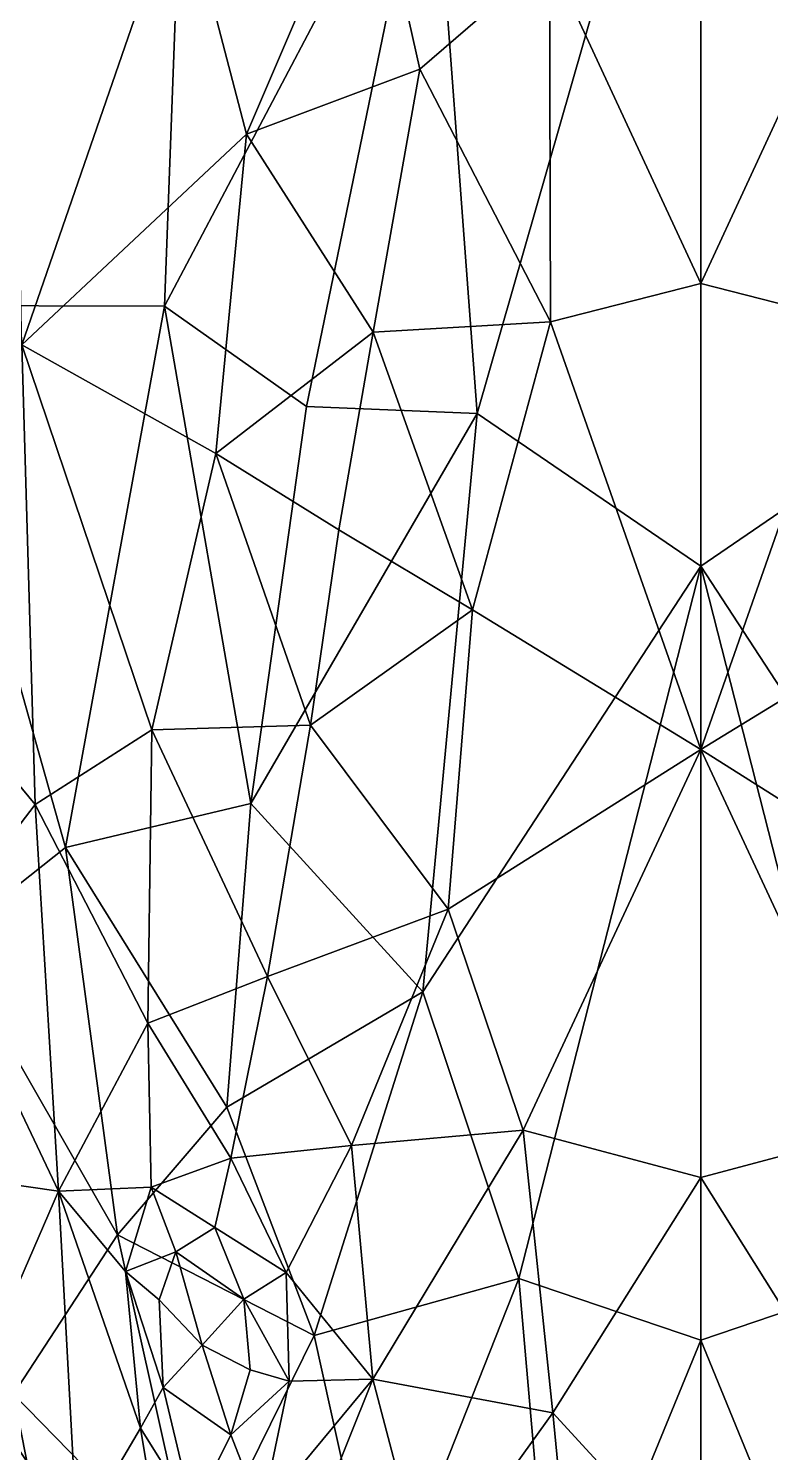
# Model space of a CAD drawing. Extents: x -4.1 to 4.1, y -5.2 to 11.9.
# Drawn here: x -0.475 to 0.049, y -3.7 to -2.695 of the extents above; entities that cross this region are included whole.
import ezdxf

# ---------------------------------------------------------------- set-up
doc = ezdxf.new("R2010")
doc.units = 0
doc.layers.add('HUMPBACK$LWO', color=1, linetype='CONTINUOUS')

msp = doc.modelspace()

# ---------------------------------------------------------------- linework, layer by layer
at = {"layer": 'HUMPBACK$LWO'}
for points in [[(-0.3566, -2.2957, 1.4138), (-0.5341, -2.1814, 1.3566), (-0.5568, -2.8906, 1.2128)], [(-0.3566, -2.2957, 1.4138), (-0.5568, -2.8906, 1.2128), (-0.3788, -2.8911, 1.2407)], [(-0.1901, -2.5336, 1.3724), (-0.3566, -2.2957, 1.4138), (-0.3788, -2.8911, 1.2407)], [(-0.1901, -2.5336, 1.3724), (-0.1579, -2.9667, 1.2514), (0, -2.4162, 1.4448)], [(-0.1579, -2.9667, 1.2514), (0, -3.0746, 1.2517), (0, -2.4162, 1.4448)], [(0.1579, -2.9667, 1.2514), (0.1901, -2.5336, 1.3724), (0, -2.4162, 1.4448)], [(0, -3.0746, 1.2517), (0.1579, -2.9667, 1.2514), (0, -2.4162, 1.4448)], [(0, -2.8751, -0.4807), (-0.1068, -2.6447, -0.5606), (0, -2.5175, -0.6241)], [(0.1068, -2.6447, -0.5606), (0, -2.8751, -0.4807), (0, -2.5175, -0.6241)], [(-0.1901, -2.5336, 1.3724), (-0.3788, -2.8911, 1.2407), (-0.2784, -2.9619, 1.2381)], [(-0.2784, -2.9619, 1.2381), (-0.1579, -2.9667, 1.2514), (-0.1901, -2.5336, 1.3724)], [(-0.3209, -2.7697, -0.4763), (-0.3669, -2.5926, -0.5375), (-0.2338, -2.5662, -0.5738)], [(-0.3209, -2.7697, -0.4763), (-0.2338, -2.5662, -0.5738), (-0.1984, -2.7236, -0.5173)], [(-0.1068, -2.6447, -0.5606), (-0.1984, -2.7236, -0.5173), (-0.2338, -2.5662, -0.5738)], [(-0.3669, -2.5926, -0.5375), (-0.4794, -2.9183, -0.3813), (-0.4867, -2.5768, -0.5072)], [(-0.4794, -2.9183, -0.3813), (-0.3669, -2.5926, -0.5375), (-0.3209, -2.7697, -0.4763)], [(-0.106, -2.902, -0.4595), (-0.1984, -2.7236, -0.5173), (-0.1068, -2.6447, -0.5606)], [(0, -2.8751, -0.4807), (-0.106, -2.902, -0.4595), (-0.1068, -2.6447, -0.5606)], [(0.106, -2.902, -0.4595), (0, -2.8751, -0.4807), (0.1068, -2.6447, -0.5606)], [(-0.3209, -2.7697, -0.4763), (-0.1984, -2.7236, -0.5173), (-0.2314, -2.9093, -0.4379)], [(-0.106, -2.902, -0.4595), (-0.2314, -2.9093, -0.4379), (-0.1984, -2.7236, -0.5173)], [(-0.4794, -2.9183, -0.3813), (-0.3209, -2.7697, -0.4763), (-0.3426, -2.995, -0.3849)], [(-0.3426, -2.995, -0.3849), (-0.3209, -2.7697, -0.4763), (-0.2314, -2.9093, -0.4379)], [(0, -3.2039, -0.3578), (-0.106, -2.902, -0.4595), (0, -2.8751, -0.4807)], [(0.106, -2.902, -0.4595), (0, -3.2039, -0.3578), (0, -2.8751, -0.4807)], [(-0.5568, -2.8906, 1.2128), (-0.5312, -3.3385, 1.1009), (-0.4486, -3.2732, 1.1432)], [(-0.5568, -2.8906, 1.2128), (-0.4486, -3.2732, 1.1432), (-0.3788, -2.8911, 1.2407)], [(-0.3788, -2.8911, 1.2407), (-0.4486, -3.2732, 1.1432), (-0.3178, -3.2421, 1.1718)], [(-0.3788, -2.8911, 1.2407), (-0.3178, -3.2421, 1.1718), (-0.2784, -2.9619, 1.2381)], [(-0.106, -2.902, -0.4595), (-0.1613, -3.1054, -0.3736), (-0.2314, -2.9093, -0.4379)], [(0, -3.2039, -0.3578), (-0.1613, -3.1054, -0.3736), (-0.106, -2.902, -0.4595)], [(0.1613, -3.1054, -0.3736), (0, -3.2039, -0.3578), (0.106, -2.902, -0.4595)], [(-0.3426, -2.995, -0.3849), (-0.2314, -2.9093, -0.4379), (-0.2556, -3.049, -0.3809)], [(-0.1613, -3.1054, -0.3736), (-0.2556, -3.049, -0.3809), (-0.2314, -2.9093, -0.4379)], [(-0.5589, -3.1358, -0.2622), (-0.4794, -2.9183, -0.3813), (-0.4702, -3.2427, -0.2572)], [(-0.4794, -2.9183, -0.3813), (-0.3426, -2.995, -0.3849), (-0.3876, -3.19, -0.3039)], [(-0.4794, -2.9183, -0.3813), (-0.3876, -3.19, -0.3039), (-0.4702, -3.2427, -0.2572)], [(-0.1579, -2.9667, 1.2514), (-0.2784, -2.9619, 1.2381), (-0.3178, -3.2421, 1.1718)], [(-0.1963, -3.375, 1.1594), (-0.1579, -2.9667, 1.2514), (-0.3178, -3.2421, 1.1718)], [(0, -3.0746, 1.2517), (-0.1579, -2.9667, 1.2514), (-0.1963, -3.375, 1.1594)], [(0.1579, -2.9667, 1.2514), (0, -3.0746, 1.2517), (0.1963, -3.375, 1.1594)], [(-0.3876, -3.19, -0.3039), (-0.3426, -2.995, -0.3849), (-0.2756, -3.1868, -0.3257)], [(-0.3426, -2.995, -0.3849), (-0.2556, -3.049, -0.3809), (-0.2756, -3.1868, -0.3257)], [(-0.1613, -3.1054, -0.3736), (-0.2756, -3.1868, -0.3257), (-0.2556, -3.049, -0.3809)], [(0, -3.0746, 1.2517), (-0.1963, -3.375, 1.1594), (-0.1284, -3.5774, 1.1285)], [(0, -3.6209, 1.1426), (0, -3.0746, 1.2517), (-0.1284, -3.5774, 1.1285)], [(0, -3.0746, 1.2517), (0, -3.6209, 1.1426), (0.1284, -3.5774, 1.1285)], [(0.1963, -3.375, 1.1594), (0, -3.0746, 1.2517), (0.1284, -3.5774, 1.1285)], [(-0.1613, -3.1054, -0.3736), (-0.1785, -3.3166, -0.2933), (-0.2756, -3.1868, -0.3257)], [(0, -3.2039, -0.3578), (-0.1785, -3.3166, -0.2933), (-0.1613, -3.1054, -0.3736)], [(0.1785, -3.3166, -0.2933), (0, -3.2039, -0.3578), (0.1613, -3.1054, -0.3736)], [(-0.5401, -3.3341, -0.1884), (-0.5589, -3.1358, -0.2622), (-0.4702, -3.2427, -0.2572)], [(-0.3876, -3.19, -0.3039), (-0.2756, -3.1868, -0.3257), (-0.3059, -3.3642, -0.2628)], [(-0.1785, -3.3166, -0.2933), (-0.3059, -3.3642, -0.2628), (-0.2756, -3.1868, -0.3257)], [(-0.4702, -3.2427, -0.2572), (-0.3876, -3.19, -0.3039), (-0.3906, -3.3972, -0.2376)], [(-0.3876, -3.19, -0.3039), (-0.3059, -3.3642, -0.2628), (-0.3906, -3.3972, -0.2376)], [(0, -3.2039, -0.3578), (-0.1253, -3.4727, -0.2489), (-0.1785, -3.3166, -0.2933)], [(-0.1253, -3.4727, -0.2489), (0, -3.2039, -0.3578), (0, -3.5061, -0.2581)], [(0.1253, -3.4727, -0.2489), (0, -3.2039, -0.3578), (0.1785, -3.3166, -0.2933)], [(0, -3.2039, -0.3578), (0.1253, -3.4727, -0.2489), (0, -3.5061, -0.2581)], [(-0.5401, -3.3341, -0.1884), (-0.4702, -3.2427, -0.2572), (-0.4537, -3.5158, -0.1721)], [(-0.4702, -3.2427, -0.2572), (-0.3906, -3.3972, -0.2376), (-0.4537, -3.5158, -0.1721)], [(-0.4486, -3.2732, 1.1432), (-0.3347, -3.4566, 1.1232), (-0.3178, -3.2421, 1.1718)], [(-0.1963, -3.375, 1.1594), (-0.3178, -3.2421, 1.1718), (-0.3347, -3.4566, 1.1232)], [(-0.4486, -3.2732, 1.1432), (-0.5312, -3.3385, 1.1009), (-0.412, -3.5466, 1.0876)], [(-0.4486, -3.2732, 1.1432), (-0.412, -3.5466, 1.0876), (-0.3347, -3.4566, 1.1232)], [(-0.1785, -3.3166, -0.2933), (-0.2467, -3.4836, -0.2365), (-0.3059, -3.3642, -0.2628)], [(-0.1785, -3.3166, -0.2933), (-0.1253, -3.4727, -0.2489), (-0.2467, -3.4836, -0.2365)], [(-0.4537, -3.5158, -0.1721), (-0.5385, -3.5035, -0.1248), (-0.5401, -3.3341, -0.1884)], [(-0.5312, -3.3385, 1.1009), (-0.4854, -3.659, 1.0302), (-0.412, -3.5466, 1.0876)], [(-0.3906, -3.3972, -0.2376), (-0.3059, -3.3642, -0.2628), (-0.3319, -3.4924, -0.2324)], [(-0.3319, -3.4924, -0.2324), (-0.3059, -3.3642, -0.2628), (-0.2467, -3.4836, -0.2365)], [(-0.1963, -3.375, 1.1594), (-0.3347, -3.4566, 1.1232), (-0.2731, -3.6177, 1.0975)], [(-0.1284, -3.5774, 1.1285), (-0.1963, -3.375, 1.1594), (-0.2731, -3.6177, 1.0975)], [(-0.4537, -3.5158, -0.1721), (-0.3906, -3.3972, -0.2376), (-0.3882, -3.513, -0.2202)], [(-0.3882, -3.513, -0.2202), (-0.3906, -3.3972, -0.2376), (-0.3319, -3.4924, -0.2324)], [(-0.2731, -3.6177, 1.0975), (-0.3347, -3.4566, 1.1232), (-0.412, -3.5466, 1.0876)], [(-0.1253, -3.4727, -0.2489), (-0.2317, -3.6485, -0.1854), (-0.2467, -3.4836, -0.2365)], [(-0.2317, -3.6485, -0.1854), (-0.1253, -3.4727, -0.2489), (-0.1044, -3.6722, -0.1924)], [(-0.1044, -3.6722, -0.1924), (-0.1253, -3.4727, -0.2489), (0, -3.5061, -0.2581)], [(0.1253, -3.4727, -0.2489), (0.1044, -3.6722, -0.1924), (0, -3.5061, -0.2581)], [(-0.2928, -3.5731, -0.2222), (-0.3319, -3.4924, -0.2324), (-0.2467, -3.4836, -0.2365)], [(-0.2928, -3.5731, -0.2222), (-0.2467, -3.4836, -0.2365), (-0.2317, -3.6485, -0.1854)], [(-0.3882, -3.513, -0.2202), (-0.3319, -3.4924, -0.2324), (-0.3433, -3.5414, -0.2377)], [(-0.3433, -3.5414, -0.2377), (-0.3319, -3.4924, -0.2324), (-0.2928, -3.5731, -0.2222)], [(-0.5129, -3.6523, -0.0762), (-0.5385, -3.5035, -0.1248), (-0.4537, -3.5158, -0.1721)], [(-0.1044, -3.6722, -0.1924), (0, -3.5061, -0.2581), (0, -3.7861, -0.1869)], [(0, -3.5061, -0.2581), (0.1044, -3.6722, -0.1924), (0, -3.7861, -0.1869)], [(-0.4537, -3.5158, -0.1721), (-0.4404, -3.7591, -0.0844), (-0.5129, -3.6523, -0.0762)], [(-0.4537, -3.5158, -0.1721), (-0.3882, -3.513, -0.2202), (-0.4064, -3.5726, -0.2042)], [(-0.3958, -3.6832, -0.1163), (-0.4404, -3.7591, -0.0844), (-0.4537, -3.5158, -0.1721)], [(-0.4537, -3.5158, -0.1721), (-0.4064, -3.5726, -0.2042), (-0.3958, -3.6832, -0.1163)], [(-0.4064, -3.5726, -0.2042), (-0.3882, -3.513, -0.2202), (-0.3708, -3.5586, -0.2332)], [(-0.3882, -3.513, -0.2202), (-0.3433, -3.5414, -0.2377), (-0.3708, -3.5586, -0.2332)], [(-0.3577, -3.7898, 1.0376), (-0.412, -3.5466, 1.0876), (-0.4854, -3.659, 1.0302)], [(-0.3577, -3.7898, 1.0376), (-0.2731, -3.6177, 1.0975), (-0.412, -3.5466, 1.0876)], [(-0.3708, -3.5586, -0.2332), (-0.3433, -3.5414, -0.2377), (-0.3228, -3.592, -0.2325)], [(-0.2928, -3.5731, -0.2222), (-0.3228, -3.592, -0.2325), (-0.3433, -3.5414, -0.2377)], [(-0.4064, -3.5726, -0.2042), (-0.3708, -3.5586, -0.2332), (-0.3825, -3.5924, -0.2215)], [(-0.3825, -3.5924, -0.2215), (-0.3708, -3.5586, -0.2332), (-0.3521, -3.6245, -0.2239)], [(-0.3521, -3.6245, -0.2239), (-0.3708, -3.5586, -0.2332), (-0.3228, -3.592, -0.2325)], [(-0.3958, -3.6832, -0.1163), (-0.4064, -3.5726, -0.2042), (-0.3797, -3.6543, -0.1955)], [(-0.4064, -3.5726, -0.2042), (-0.3825, -3.5924, -0.2215), (-0.3797, -3.6543, -0.1955)], [(-0.2928, -3.5731, -0.2222), (-0.2908, -3.65, -0.2047), (-0.3228, -3.592, -0.2325)], [(-0.2317, -3.6485, -0.1854), (-0.2908, -3.65, -0.2047), (-0.2928, -3.5731, -0.2222)], [(-0.1284, -3.5774, 1.1285), (-0.2731, -3.6177, 1.0975), (-0.2268, -3.8262, 1.0588)], [(-0.1027, -3.8716, 1.0717), (-0.1284, -3.5774, 1.1285), (-0.2268, -3.8262, 1.0588)], [(-0.1027, -3.8716, 1.0717), (0, -3.6209, 1.1426), (-0.1284, -3.5774, 1.1285)], [(0, -3.6209, 1.1426), (0.1027, -3.8716, 1.0717), (0.1284, -3.5774, 1.1285)], [(-0.3521, -3.6245, -0.2239), (-0.3797, -3.6543, -0.1955), (-0.3825, -3.5924, -0.2215)], [(-0.3521, -3.6245, -0.2239), (-0.3228, -3.592, -0.2325), (-0.3182, -3.6419, -0.2189)], [(-0.2908, -3.65, -0.2047), (-0.3182, -3.6419, -0.2189), (-0.3228, -3.592, -0.2325)], [(-0.2268, -3.8262, 1.0588), (-0.2731, -3.6177, 1.0975), (-0.3577, -3.7898, 1.0376)], [(-0.3521, -3.6245, -0.2239), (-0.3318, -3.6878, -0.1947), (-0.3797, -3.6543, -0.1955)], [(-0.3182, -3.6419, -0.2189), (-0.3318, -3.6878, -0.1947), (-0.3521, -3.6245, -0.2239)], [(0, -4.0124, 1.048), (0, -3.6209, 1.1426), (-0.1027, -3.8716, 1.0717)], [(0, -3.6209, 1.1426), (0, -4.0124, 1.048), (0.1027, -3.8716, 1.0717)], [(-0.2908, -3.65, -0.2047), (-0.3318, -3.6878, -0.1947), (-0.3182, -3.6419, -0.2189)], [(-0.2317, -3.6485, -0.1854), (-0.3017, -3.8234, -0.1059), (-0.3102, -3.7433, -0.1583)], [(-0.2317, -3.6485, -0.1854), (-0.3102, -3.7433, -0.1583), (-0.2908, -3.65, -0.2047)], [(-0.3017, -3.8234, -0.1059), (-0.2317, -3.6485, -0.1854), (-0.1931, -3.7953, -0.1386)], [(-0.1044, -3.6722, -0.1924), (-0.1931, -3.7953, -0.1386), (-0.2317, -3.6485, -0.1854)], [(-0.525, -3.8328, 0.9483), (-0.4294, -3.94, 0.9627), (-0.4854, -3.659, 1.0302)], [(-0.5129, -3.6523, -0.0762), (-0.4404, -3.7591, -0.0844), (-0.5072, -3.8172, -0.0071)], [(-0.4854, -3.659, 1.0302), (-0.4294, -3.94, 0.9627), (-0.3577, -3.7898, 1.0376)], [(-0.3958, -3.6832, -0.1163), (-0.3797, -3.6543, -0.1955), (-0.3588, -3.7422, -0.1396)], [(-0.3318, -3.6878, -0.1947), (-0.3588, -3.7422, -0.1396), (-0.3797, -3.6543, -0.1955)], [(-0.2908, -3.65, -0.2047), (-0.3102, -3.7433, -0.1583), (-0.3318, -3.6878, -0.1947)], [(-0.1044, -3.6722, -0.1924), (-0.0855, -3.8693, -0.1519), (-0.1931, -3.7953, -0.1386)], [(0, -3.7861, -0.1869), (-0.0855, -3.8693, -0.1519), (-0.1044, -3.6722, -0.1924)], [(0.0855, -3.8693, -0.1519), (0, -3.7861, -0.1869), (0.1044, -3.6722, -0.1924)], [(-0.3958, -3.6832, -0.1163), (-0.374, -3.8133, -0.1036), (-0.4404, -3.7591, -0.0844)], [(-0.3588, -3.7422, -0.1396), (-0.374, -3.8133, -0.1036), (-0.3958, -3.6832, -0.1163)], [(-0.3102, -3.7433, -0.1583), (-0.3588, -3.7422, -0.1396), (-0.3318, -3.6878, -0.1947)]]:
    msp.add_3dface(points, dxfattribs=at)

doc.saveas('drawing.dxf')
